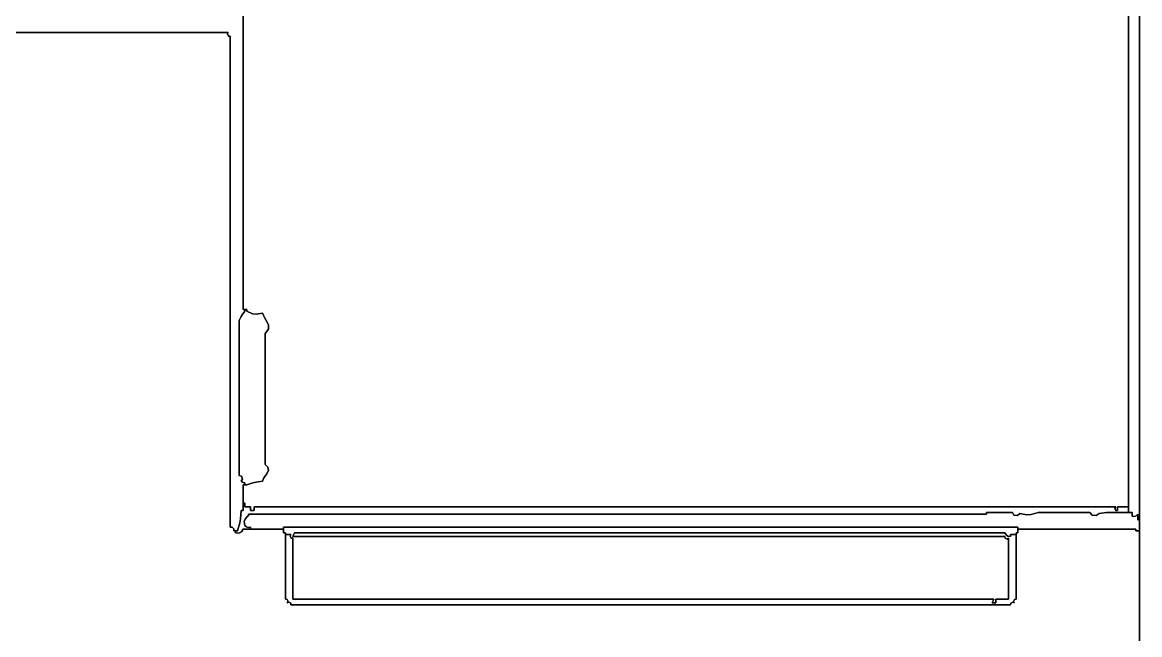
# Model space of a CAD drawing. Extents: x 0 to 5.85, y 0 to 5.4.
# Drawn here: x 3.832 to 5.851, y 2.57 to 3.676 of the extents above; entities that cross this region are included whole.
import ezdxf

# ---------------------------------------------------------------- set-up
doc = ezdxf.new("R2010")
doc.units = 0
doc.header["$LTSCALE"] = 0.40404
doc.layers.get('0').update_dxf_attribs({"linetype": 'CONTINUOUS'})

msp = doc.modelspace()

# ---------------------------------------------------------------- linework, layer by layer
for p, q in [((5.851498, 2.777378), (5.851498, 4.494484)), ((5.851498, 4.494484), (5.851498, 2.777378)), ((5.851498, 2.777378), (5.851498, 4.494484)), ((5.831493, 4.481147), (5.831493, 2.790714)), ((5.831493, 2.790714), (5.831493, 4.481147)), ((5.831493, 4.481147), (5.831493, 2.790714)), ((5.831493, 2.800717), (5.831493, 4.481147)), ((5.831493, 4.481147), (5.831493, 2.800717)), ((5.831493, 2.800717), (5.831493, 4.481147)), ((4.231083, 3.501563), (4.231083, 3.730955)), ((4.231083, 3.730955), (4.231083, 3.501563)), ((4.20441, 3.657603), (3.316182, 3.657603)), ((3.316182, 3.657603), (4.20441, 3.657603)), ((4.202886, 3.65504), (4.20441, 3.657603)), ((4.20441, 3.657603), (4.202886, 3.65504)), ((4.204779, 3.651254), (4.202886, 3.65504)), ((4.202886, 3.65504), (4.204779, 3.651254)), ((4.207744, 3.650935), (4.204779, 3.651254)), ((4.204779, 3.651254), (4.207744, 3.650935)), ((4.207744, 3.296177), (4.207744, 3.650935)), ((4.207744, 3.650935), (4.207744, 3.296177)), ((4.231083, 3.386867), (4.231083, 3.501563)), ((4.231083, 3.501563), (4.231083, 3.386867)), ((4.231083, 3.157475), (4.231083, 3.386867)), ((4.231083, 3.386867), (4.231083, 3.157475)), ((4.207744, 3.118798), (4.207744, 3.296177)), ((4.207744, 3.296177), (4.207744, 3.118798)), ((4.229837, 3.147856), (4.234417, 3.154141)), ((4.234417, 3.154141), (4.229837, 3.147856)), ((4.234417, 3.157475), (4.231083, 3.157475)), ((4.231083, 3.157475), (4.234417, 3.157475)), ((4.234417, 3.157475), (4.231083, 3.157475)), ((4.231083, 3.157475), (4.237752, 3.157475)), ((4.237752, 3.157475), (4.231083, 3.157475)), ((4.231083, 3.157475), (4.237752, 3.157475)), ((4.234417, 3.154141), (4.234417, 3.157475)), ((4.234417, 3.157475), (4.234417, 3.154141)), ((4.234417, 3.154141), (4.234417, 3.157475)), ((4.237752, 3.157475), (4.234417, 3.157475)), ((4.234417, 3.157475), (4.237752, 3.157475)), ((4.237752, 3.157475), (4.234417, 3.157475)), ((4.234417, 3.157475), (4.234417, 3.154141)), ((4.234417, 3.154141), (4.234417, 3.157475)), ((4.234417, 3.157475), (4.234417, 3.154141)), ((4.237752, 3.156141), (4.237752, 3.157475)), ((4.237752, 3.157475), (4.237752, 3.156141)), ((4.237752, 3.155474), (4.237752, 3.156141)), ((4.237752, 3.156141), (4.237752, 3.155474)), ((4.237752, 3.154141), (4.237752, 3.155474)), ((4.237752, 3.155474), (4.237752, 3.154141)), ((4.24826, 3.149685), (4.237752, 3.154141)), ((4.237752, 3.154141), (4.24826, 3.149685)), ((4.266092, 3.150807), (4.254836, 3.148912)), ((4.254836, 3.148912), (4.266092, 3.150807)), ((4.268759, 3.145472), (4.266092, 3.150807)), ((4.266092, 3.150807), (4.268759, 3.145472)), ((4.224415, 3.13747), (4.227804, 3.144469)), ((4.227804, 3.144469), (4.224415, 3.13747)), ((4.224415, 3.025441), (4.224415, 3.13747)), ((4.224415, 3.13747), (4.224415, 3.025441)), ((4.227804, 3.144469), (4.229837, 3.147856)), ((4.229837, 3.147856), (4.227804, 3.144469)), ((4.254836, 3.148912), (4.24826, 3.149685)), ((4.24826, 3.149685), (4.254836, 3.148912)), ((4.270093, 3.142805), (4.268759, 3.145472)), ((4.268759, 3.145472), (4.270093, 3.142805)), ((4.27276, 3.13747), (4.270093, 3.142805)), ((4.270093, 3.142805), (4.27276, 3.13747)), ((4.277431, 3.129359), (4.27276, 3.13747)), ((4.27276, 3.13747), (4.277431, 3.129359)), ((4.207744, 2.764041), (4.207744, 3.118798)), ((4.207744, 3.118798), (4.207744, 2.764041)), ((4.271093, 3.114131), (4.276869, 3.121495)), ((4.276869, 3.121495), (4.271093, 3.114131)), ((4.271093, 3.01944), (4.271093, 3.114131)), ((4.271093, 3.114131), (4.271093, 3.01944)), ((4.276869, 3.121495), (4.277431, 3.129359)), ((4.277431, 3.129359), (4.276869, 3.121495)), ((4.224415, 2.969427), (4.224415, 3.025441)), ((4.224415, 3.025441), (4.224415, 2.969427)), ((4.271093, 2.972094), (4.271093, 3.01944)), ((4.271093, 3.01944), (4.271093, 2.972094)), ((4.224415, 2.857398), (4.224415, 2.969427)), ((4.224415, 2.969427), (4.224415, 2.857398)), ((4.271093, 2.877403), (4.271093, 2.972094)), ((4.271093, 2.972094), (4.271093, 2.877403)), ((4.275923, 2.872615), (4.271093, 2.877403)), ((4.271093, 2.877403), (4.275923, 2.872615)), ((4.277044, 2.867009), (4.275923, 2.872615)), ((4.275923, 2.872615), (4.277044, 2.867009)), ((4.228378, 2.855956), (4.224415, 2.857398)), ((4.224415, 2.857398), (4.228378, 2.855956)), ((4.227749, 2.847396), (4.230054, 2.850927)), ((4.230054, 2.850927), (4.227749, 2.847396)), ((4.230105, 2.845567), (4.227749, 2.847396)), ((4.227749, 2.847396), (4.230105, 2.845567)), ((4.230054, 2.850927), (4.228378, 2.855956)), ((4.228378, 2.855956), (4.230054, 2.850927)), ((4.254618, 2.8454), (4.266092, 2.847396)), ((4.266092, 2.847396), (4.254618, 2.8454)), ((4.266092, 2.847396), (4.26894, 2.853005)), ((4.26894, 2.853005), (4.266092, 2.847396)), ((4.26894, 2.853005), (4.270633, 2.855714)), ((4.270633, 2.855714), (4.26894, 2.853005)), ((4.270633, 2.855714), (4.274428, 2.860732)), ((4.274428, 2.860732), (4.270633, 2.855714)), ((4.274428, 2.860732), (4.277044, 2.867009)), ((4.277044, 2.867009), (4.274428, 2.860732)), ((4.231541, 2.844849), (4.230105, 2.845567)), ((4.230105, 2.845567), (4.231541, 2.844849)), ((4.231083, 2.794049), (4.231083, 2.840727)), ((4.231083, 2.840727), (4.231083, 2.794049)), ((4.231083, 2.794049), (4.231083, 2.840727)), ((4.231083, 2.840727), (4.234417, 2.840727)), ((4.234417, 2.840727), (4.231083, 2.840727)), ((4.231083, 2.840727), (4.234417, 2.840727)), ((4.237752, 2.840727), (4.231083, 2.840727)), ((4.231083, 2.840727), (4.237752, 2.840727)), ((4.237752, 2.840727), (4.231083, 2.840727)), ((4.231083, 2.840727), (4.231083, 2.807385)), ((4.231083, 2.807385), (4.231083, 2.840727)), ((4.231083, 2.840727), (4.231083, 2.807385)), ((4.234417, 2.844061), (4.231541, 2.844849)), ((4.231541, 2.844849), (4.234417, 2.844061)), ((4.234417, 2.840727), (4.234417, 2.844061)), ((4.234417, 2.844061), (4.234417, 2.840727)), ((4.234417, 2.840727), (4.234417, 2.844061)), ((4.234417, 2.844061), (4.234417, 2.840727)), ((4.234417, 2.840727), (4.234417, 2.844061)), ((4.234417, 2.844061), (4.234417, 2.840727)), ((4.234417, 2.840727), (4.237752, 2.840727)), ((4.237752, 2.840727), (4.234417, 2.840727)), ((4.234417, 2.840727), (4.237752, 2.840727)), ((4.237752, 2.840727), (4.248911, 2.844058)), ((4.248911, 2.844058), (4.237752, 2.840727)), ((4.248911, 2.844058), (4.254618, 2.8454)), ((4.254618, 2.8454), (4.248911, 2.844058)), ((4.231083, 2.807385), (4.234417, 2.807385)), ((4.234417, 2.807385), (4.231083, 2.807385)), ((4.231083, 2.807385), (4.234417, 2.807385)), ((4.234417, 2.807385), (4.231083, 2.807385)), ((4.231083, 2.807385), (4.234417, 2.807385)), ((4.234417, 2.807385), (4.231083, 2.807385)), ((4.231083, 2.807385), (4.231083, 2.794049)), ((4.231083, 2.794049), (4.231083, 2.807385)), ((4.231083, 2.807385), (4.231083, 2.794049)), ((4.234417, 2.807385), (4.234417, 2.804718)), ((4.234417, 2.804718), (4.234417, 2.807385)), ((4.226441, 2.779195), (4.227749, 2.794049)), ((4.227749, 2.794049), (4.226441, 2.779195)), ((4.227749, 2.794049), (4.229083, 2.794049)), ((4.229083, 2.794049), (4.227749, 2.794049)), ((4.229083, 2.794049), (4.229749, 2.794049)), ((4.229749, 2.794049), (4.229083, 2.794049)), ((4.229749, 2.794049), (4.231083, 2.794049)), ((4.231083, 2.794049), (4.229749, 2.794049)), ((4.234417, 2.804718), (4.234417, 2.803384)), ((4.234417, 2.803384), (4.234417, 2.804718)), ((4.234417, 2.803384), (4.234417, 2.800717)), ((4.234417, 2.800717), (4.234417, 2.803384)), ((4.234417, 2.800717), (4.238418, 2.800717)), ((4.238418, 2.800717), (4.234417, 2.800717)), ((4.238418, 2.800717), (4.240419, 2.800717)), ((4.240419, 2.800717), (4.238418, 2.800717)), ((4.240419, 2.800717), (4.24442, 2.800717)), ((4.24442, 2.800717), (4.240419, 2.800717)), ((4.241288, 2.785903), (4.241086, 2.78738)), ((4.241086, 2.78738), (4.774556, 2.78738)), ((4.774556, 2.78738), (4.241086, 2.78738)), ((4.241086, 2.78738), (4.241288, 2.785903)), ((4.24442, 2.800717), (4.24442, 2.79805)), ((4.24442, 2.79805), (4.24442, 2.800717)), ((4.24442, 2.79805), (4.24442, 2.796716)), ((4.24442, 2.796716), (4.24442, 2.79805)), ((4.24442, 2.796716), (4.24442, 2.794049)), ((4.24442, 2.794049), (4.24442, 2.796716)), ((4.24442, 2.794049), (4.247087, 2.794049)), ((4.247087, 2.794049), (4.24442, 2.794049)), ((4.247087, 2.794049), (4.248421, 2.794049)), ((4.248421, 2.794049), (4.247087, 2.794049)), ((4.248421, 2.794049), (4.251088, 2.794049)), ((4.251088, 2.794049), (4.248421, 2.794049)), ((4.251088, 2.79805), (4.251088, 2.800717)), ((4.251088, 2.800717), (4.873914, 2.800717)), ((4.873914, 2.800717), (4.251088, 2.800717)), ((4.251088, 2.800717), (4.251088, 2.79805)), ((4.251088, 2.796716), (4.251088, 2.79805)), ((4.251088, 2.79805), (4.251088, 2.796716)), ((4.251088, 2.794049), (4.251088, 2.796716)), ((4.251088, 2.796716), (4.251088, 2.794049)), ((4.774556, 2.78738), (5.041291, 2.78738)), ((5.041291, 2.78738), (4.774556, 2.78738)), ((4.873914, 2.800717), (5.185327, 2.800717)), ((5.185327, 2.800717), (4.873914, 2.800717)), ((5.041291, 2.78738), (5.57476, 2.78738)), ((5.57476, 2.78738), (5.041291, 2.78738)), ((5.185327, 2.800717), (5.808154, 2.800717)), ((5.808154, 2.800717), (5.185327, 2.800717)), ((5.57476, 2.789381), (5.57476, 2.790714)), ((5.57476, 2.790714), (5.593432, 2.790714)), ((5.593432, 2.790714), (5.57476, 2.790714)), ((5.57476, 2.790714), (5.57476, 2.789381)), ((5.57476, 2.788714), (5.57476, 2.789381)), ((5.57476, 2.789381), (5.57476, 2.788714)), ((5.57476, 2.78738), (5.57476, 2.788714)), ((5.57476, 2.788714), (5.57476, 2.78738)), ((5.593432, 2.790714), (5.602768, 2.790714)), ((5.602768, 2.790714), (5.593432, 2.790714)), ((5.602768, 2.790714), (5.621439, 2.790714)), ((5.621439, 2.790714), (5.602768, 2.790714)), ((5.621439, 2.790714), (5.62412, 2.786054)), ((5.62412, 2.786054), (5.621439, 2.790714)), ((5.631031, 2.78519), (5.634776, 2.789047)), ((5.634776, 2.789047), (5.631031, 2.78519)), ((5.634776, 2.789047), (5.647888, 2.786522)), ((5.647888, 2.786522), (5.634776, 2.789047)), ((5.647888, 2.786522), (5.655322, 2.786894)), ((5.655322, 2.786894), (5.647888, 2.786522)), ((5.655322, 2.786894), (5.668118, 2.790714)), ((5.668118, 2.790714), (5.655322, 2.786894)), ((5.668118, 2.790714), (5.705461, 2.790714)), ((5.705461, 2.790714), (5.668118, 2.790714)), ((5.705461, 2.790714), (5.724132, 2.790714)), ((5.724132, 2.790714), (5.705461, 2.790714)), ((5.724132, 2.790714), (5.761475, 2.790714)), ((5.761475, 2.790714), (5.724132, 2.790714)), ((5.761475, 2.790714), (5.765816, 2.785608)), ((5.765816, 2.785608), (5.761475, 2.790714)), ((5.77288, 2.784902), (5.778146, 2.789047)), ((5.778146, 2.789047), (5.77288, 2.784902)), ((5.778146, 2.789047), (5.791437, 2.790332)), ((5.791437, 2.790332), (5.778146, 2.789047)), ((5.791437, 2.790332), (5.798134, 2.790667)), ((5.798134, 2.790667), (5.791437, 2.790332)), ((5.798134, 2.790667), (5.811488, 2.790714)), ((5.811488, 2.790714), (5.798134, 2.790667)), ((5.808154, 2.800717), (5.80663, 2.798154)), ((5.80663, 2.798154), (5.808154, 2.800717)), ((5.80663, 2.798154), (5.808523, 2.794368)), ((5.808523, 2.794368), (5.80663, 2.798154)), ((5.808523, 2.794368), (5.811488, 2.794049)), ((5.811488, 2.794049), (5.808523, 2.794368)), ((5.811488, 2.800717), (5.831493, 2.800717)), ((5.831493, 2.800717), (5.811488, 2.800717)), ((5.811488, 2.800717), (5.831493, 2.800717)), ((5.811488, 2.79805), (5.811488, 2.800717)), ((5.831493, 2.800717), (5.811488, 2.800717)), ((5.811488, 2.800717), (5.831493, 2.800717)), ((5.831493, 2.800717), (5.811488, 2.800717)), ((5.811488, 2.800717), (5.811488, 2.79805)), ((5.811488, 2.796716), (5.811488, 2.79805)), ((5.811488, 2.79805), (5.811488, 2.796716)), ((5.811488, 2.794049), (5.811488, 2.796716)), ((5.811488, 2.796716), (5.811488, 2.794049)), ((5.811488, 2.790714), (5.831493, 2.790714)), ((5.831493, 2.790714), (5.811488, 2.790714)), ((5.811488, 2.790714), (5.831493, 2.790714)), ((5.838161, 2.790714), (5.811488, 2.790714)), ((5.811488, 2.790714), (5.838161, 2.790714)), ((5.838161, 2.790714), (5.811488, 2.790714)), ((5.831493, 2.790714), (5.831493, 2.800717)), ((5.831493, 2.800717), (5.831493, 2.790714)), ((5.831493, 2.790714), (5.831493, 2.800717)), ((5.831493, 2.790714), (5.838161, 2.790714)), ((5.838161, 2.790714), (5.831493, 2.790714)), ((5.831493, 2.790714), (5.838161, 2.790714)), ((5.838161, 2.790714), (5.838161, 2.788047)), ((5.838161, 2.788047), (5.838161, 2.790714)), ((5.838161, 2.788047), (5.838161, 2.786713)), ((5.838161, 2.786713), (5.838161, 2.788047)), ((5.838161, 2.786713), (5.838161, 2.784046)), ((5.838161, 2.784046), (5.838161, 2.786713)), ((5.845097, 2.784485), (5.848164, 2.78738)), ((5.848164, 2.78738), (5.845097, 2.784485)), ((5.848164, 2.78738), (5.848164, 2.783379)), ((5.848164, 2.783379), (5.848164, 2.78738)), ((4.221081, 2.757373), (4.225084, 2.771736)), ((4.225084, 2.771736), (4.221081, 2.757373)), ((4.225084, 2.771736), (4.226441, 2.779195)), ((4.226441, 2.779195), (4.225084, 2.771736)), ((4.233467, 2.774272), (4.234829, 2.778812)), ((4.234829, 2.778812), (4.233467, 2.774272)), ((4.234417, 2.767375), (4.233467, 2.774272)), ((4.233467, 2.774272), (4.234417, 2.767375)), ((4.237484, 2.76448), (4.234417, 2.767375)), ((4.234417, 2.767375), (4.237484, 2.76448)), ((4.234829, 2.778812), (4.239419, 2.784046)), ((4.239419, 2.784046), (4.234829, 2.778812)), ((4.239419, 2.784046), (4.240722, 2.78477)), ((4.240722, 2.78477), (4.239419, 2.784046)), ((4.240722, 2.78477), (4.241288, 2.785903)), ((4.241288, 2.785903), (4.240722, 2.78477)), ((5.62412, 2.786054), (5.631031, 2.78519)), ((5.631031, 2.78519), (5.62412, 2.786054)), ((5.765816, 2.785608), (5.77288, 2.784902)), ((5.77288, 2.784902), (5.765816, 2.785608)), ((5.838161, 2.784046), (5.842352, 2.78357)), ((5.842352, 2.78357), (5.838161, 2.784046)), ((5.842352, 2.78357), (5.845097, 2.784485)), ((5.845097, 2.784485), (5.842352, 2.78357)), ((5.848164, 2.783379), (5.848164, 2.781379)), ((5.848164, 2.781379), (5.848164, 2.783379)), ((5.848164, 2.781379), (5.848164, 2.777378)), ((5.848164, 2.777378), (5.848164, 2.781379)), ((5.848164, 2.777378), (5.851498, 2.777378)), ((5.851498, 2.777378), (5.848164, 2.777378)), ((5.848164, 2.777378), (5.851498, 2.777378)), ((5.851498, 2.777378), (5.848164, 2.777378)), ((5.848164, 2.777378), (5.851498, 2.777378)), ((5.851498, 2.777378), (5.848164, 2.777378)), ((5.851498, 2.757373), (5.851498, 2.777378)), ((5.851498, 2.777378), (5.851498, 2.757373)), ((5.851498, 2.757373), (5.851498, 2.777378)), ((4.211514, 2.763907), (4.207744, 2.764041)), ((4.207744, 2.764041), (4.211514, 2.763907)), ((4.214279, 2.761142), (4.211514, 2.763907)), ((4.211514, 2.763907), (4.214279, 2.761142)), ((4.214412, 2.757373), (4.214279, 2.761142)), ((4.214279, 2.761142), (4.214412, 2.757373)), ((4.217746, 2.757373), (4.214412, 2.757373)), ((4.214412, 2.757373), (4.217746, 2.757373)), ((4.217746, 2.757373), (4.214412, 2.757373)), ((4.214412, 2.757373), (4.221081, 2.757373)), ((4.221081, 2.757373), (4.214412, 2.757373)), ((4.214412, 2.757373), (4.221081, 2.757373)), ((4.217746, 2.754038), (4.217746, 2.757373)), ((4.217746, 2.757373), (4.217746, 2.754038)), ((4.217746, 2.754038), (4.217746, 2.757373)), ((4.221081, 2.757373), (4.217746, 2.757373)), ((4.217746, 2.757373), (4.221081, 2.757373)), ((4.221081, 2.757373), (4.217746, 2.757373)), ((4.217746, 2.757373), (4.217746, 2.754038)), ((4.217746, 2.754038), (4.217746, 2.757373)), ((4.217746, 2.757373), (4.217746, 2.754038)), ((4.223655, 2.753228), (4.217746, 2.754038)), ((4.217746, 2.754038), (4.223655, 2.753228)), ((4.228186, 2.755493), (4.223655, 2.753228)), ((4.223655, 2.753228), (4.228186, 2.755493)), ((4.231083, 2.760707), (4.228186, 2.755493)), ((4.228186, 2.755493), (4.231083, 2.760707)), ((4.304435, 2.760707), (4.231083, 2.760707)), ((4.231083, 2.760707), (4.304435, 2.760707)), ((4.304435, 2.760707), (4.231083, 2.760707)), ((4.231083, 2.760707), (4.24442, 2.760707)), ((4.24442, 2.760707), (4.231083, 2.760707)), ((4.231083, 2.760707), (4.24442, 2.760707)), ((4.240229, 2.763565), (4.237484, 2.76448)), ((4.237484, 2.76448), (4.240229, 2.763565)), ((4.24442, 2.764041), (4.240229, 2.763565)), ((4.240229, 2.763565), (4.24442, 2.764041)), ((4.24442, 2.760707), (4.24442, 2.764041)), ((4.24442, 2.764041), (4.24442, 2.760707)), ((4.24442, 2.760707), (4.24442, 2.764041)), ((4.24442, 2.764041), (4.24442, 2.760707)), ((4.24442, 2.760707), (4.24442, 2.764041)), ((4.24442, 2.764041), (4.24442, 2.760707)), ((4.24442, 2.760707), (4.304435, 2.760707)), ((4.304435, 2.760707), (4.24442, 2.760707)), ((4.24442, 2.760707), (4.304435, 2.760707)), ((4.304435, 2.760707), (4.304435, 2.764041)), ((4.304435, 2.764041), (4.304435, 2.760707)), ((4.304435, 2.760707), (4.304435, 2.764041)), ((4.304435, 2.764041), (4.835238, 2.764041)), ((4.835238, 2.764041), (4.304435, 2.764041)), ((4.304435, 2.764041), (4.304435, 2.754038)), ((4.304435, 2.754038), (4.304435, 2.764041)), ((4.304435, 2.764041), (4.304435, 2.754038)), ((4.304435, 2.754038), (4.304435, 2.760707)), ((4.304435, 2.760707), (4.304435, 2.754038)), ((4.304435, 2.754038), (4.304435, 2.760707)), ((4.305769, 2.754038), (4.304435, 2.754038)), ((4.304435, 2.754038), (4.305769, 2.754038)), ((4.306436, 2.754038), (4.305769, 2.754038)), ((4.305769, 2.754038), (4.306436, 2.754038)), ((4.307769, 2.754038), (4.306436, 2.754038)), ((4.306436, 2.754038), (4.307769, 2.754038)), ((4.307769, 2.634008), (4.307769, 2.754038)), ((4.307769, 2.754038), (4.307769, 2.634008)), ((4.307769, 2.634008), (4.307769, 2.754038)), ((4.307769, 2.754038), (4.307769, 2.750704)), ((4.307769, 2.750704), (4.307769, 2.754038)), ((4.307769, 2.754038), (4.307769, 2.750704)), ((4.307769, 2.750704), (4.317772, 2.750704)), ((4.317772, 2.750704), (4.307769, 2.750704)), ((4.307769, 2.750704), (4.317772, 2.750704)), ((4.317772, 2.750704), (4.307769, 2.750704)), ((4.307769, 2.750704), (4.317772, 2.750704)), ((4.317772, 2.750704), (4.307769, 2.750704)), ((4.307769, 2.750704), (4.307769, 2.634008)), ((4.307769, 2.634008), (4.307769, 2.750704)), ((4.307769, 2.750704), (4.307769, 2.634008)), ((4.317772, 2.750704), (4.316248, 2.748141)), ((4.316248, 2.748141), (4.317772, 2.750704)), ((4.316248, 2.748141), (4.318141, 2.744355)), ((4.318141, 2.744355), (4.316248, 2.748141)), ((4.321106, 2.74737), (4.32244, 2.750037)), ((4.32244, 2.750037), (4.321106, 2.74737)), ((4.835905, 2.74737), (4.321106, 2.74737)), ((4.321106, 2.74737), (4.835905, 2.74737)), ((4.32244, 2.750037), (4.323107, 2.751371)), ((4.323107, 2.751371), (4.32244, 2.750037)), ((4.323107, 2.751371), (4.32444, 2.754038)), ((4.32444, 2.754038), (4.323107, 2.751371)), ((4.32444, 2.754038), (4.837905, 2.754038)), ((4.837905, 2.754038), (4.32444, 2.754038)), ((4.835238, 2.764041), (5.100639, 2.764041)), ((5.100639, 2.764041), (4.835238, 2.764041)), ((5.093304, 2.74737), (4.835905, 2.74737)), ((4.835905, 2.74737), (5.093304, 2.74737)), ((4.837905, 2.754038), (5.094638, 2.754038)), ((5.094638, 2.754038), (4.837905, 2.754038)), ((5.608102, 2.74737), (5.093304, 2.74737)), ((5.093304, 2.74737), (5.608102, 2.74737)), ((5.094638, 2.754038), (5.608102, 2.754038)), ((5.608102, 2.754038), (5.094638, 2.754038)), ((5.100639, 2.764041), (5.631442, 2.764041)), ((5.631442, 2.764041), (5.100639, 2.764041)), ((5.608102, 2.754038), (5.610603, 2.749931)), ((5.610603, 2.749931), (5.608102, 2.754038)), ((5.608421, 2.744405), (5.608102, 2.74737)), ((5.608102, 2.74737), (5.608421, 2.744405)), ((5.610603, 2.749931), (5.613352, 2.748099)), ((5.613352, 2.748099), (5.610603, 2.749931)), ((5.613352, 2.748099), (5.618105, 2.74737)), ((5.618105, 2.74737), (5.613352, 2.748099)), ((5.618105, 2.750704), (5.628107, 2.750704)), ((5.628107, 2.750704), (5.618105, 2.750704)), ((5.618105, 2.750704), (5.628107, 2.750704)), ((5.618105, 2.749371), (5.618105, 2.750704)), ((5.628107, 2.750704), (5.618105, 2.750704)), ((5.618105, 2.750704), (5.628107, 2.750704)), ((5.628107, 2.750704), (5.618105, 2.750704)), ((5.618105, 2.750704), (5.618105, 2.749371)), ((5.618105, 2.748704), (5.618105, 2.749371)), ((5.618105, 2.749371), (5.618105, 2.748704)), ((5.618105, 2.74737), (5.618105, 2.748704)), ((5.618105, 2.748704), (5.618105, 2.74737)), ((5.629441, 2.754038), (5.628107, 2.754038)), ((5.628107, 2.754038), (5.628107, 2.634008)), ((5.628107, 2.634008), (5.628107, 2.754038)), ((5.628107, 2.754038), (5.628107, 2.634008)), ((5.628107, 2.750704), (5.628107, 2.754038)), ((5.628107, 2.754038), (5.628107, 2.750704)), ((5.628107, 2.750704), (5.628107, 2.754038)), ((5.628107, 2.754038), (5.629441, 2.754038)), ((5.628107, 2.634008), (5.628107, 2.750704)), ((5.628107, 2.750704), (5.628107, 2.634008)), ((5.628107, 2.634008), (5.628107, 2.750704)), ((5.630108, 2.754038), (5.629441, 2.754038)), ((5.629441, 2.754038), (5.630108, 2.754038)), ((5.631442, 2.754038), (5.630108, 2.754038)), ((5.630108, 2.754038), (5.631442, 2.754038)), ((5.631442, 2.764041), (5.631442, 2.760707)), ((5.631442, 2.760707), (5.631442, 2.764041)), ((5.631442, 2.764041), (5.631442, 2.760707)), ((5.631442, 2.754038), (5.631442, 2.764041)), ((5.631442, 2.764041), (5.631442, 2.754038)), ((5.631442, 2.754038), (5.631442, 2.764041)), ((5.84483, 2.760707), (5.631442, 2.760707)), ((5.631442, 2.760707), (5.84483, 2.760707)), ((5.84483, 2.760707), (5.631442, 2.760707)), ((5.631442, 2.760707), (5.631442, 2.754038)), ((5.631442, 2.754038), (5.631442, 2.760707)), ((5.631442, 2.760707), (5.631442, 2.754038)), ((5.631442, 2.760707), (5.84483, 2.760707)), ((5.84483, 2.760707), (5.631442, 2.760707)), ((5.631442, 2.760707), (5.84483, 2.760707)), ((5.84483, 2.759373), (5.84483, 2.760707)), ((5.84483, 2.760707), (5.84483, 2.759373)), ((5.84483, 2.758706), (5.84483, 2.759373)), ((5.84483, 2.759373), (5.84483, 2.758706)), ((5.84483, 2.757373), (5.84483, 2.758706)), ((5.84483, 2.758706), (5.84483, 2.757373)), ((5.851498, 2.757373), (5.84483, 2.757373)), ((5.84483, 2.757373), (5.851498, 2.757373)), ((5.851498, 2.757373), (5.84483, 2.757373)), ((5.84483, 2.757373), (5.851498, 2.757373)), ((5.851498, 2.757373), (5.84483, 2.757373)), ((5.84483, 2.757373), (5.851498, 2.757373)), ((5.851498, 2.413951), (5.851498, 2.757373)), ((5.851498, 2.757373), (5.851498, 2.413951)), ((5.851498, 2.413951), (5.851498, 2.757373)), ((4.318141, 2.744355), (4.321106, 2.744036)), ((4.321106, 2.744036), (4.318141, 2.744355)), ((4.321106, 2.744036), (4.321106, 2.700025)), ((4.321106, 2.700025), (4.321106, 2.744036)), ((5.612207, 2.742512), (5.608421, 2.744405)), ((5.608421, 2.744405), (5.612207, 2.742512)), ((5.614771, 2.744036), (5.612207, 2.742512)), ((5.612207, 2.742512), (5.614771, 2.744036)), ((5.614771, 2.700025), (5.614771, 2.744036)), ((5.614771, 2.744036), (5.614771, 2.700025)), ((4.321106, 2.700025), (4.321106, 2.678019)), ((4.321106, 2.678019), (4.321106, 2.700025)), ((5.614771, 2.678019), (5.614771, 2.700025)), ((5.614771, 2.700025), (5.614771, 2.678019)), ((4.321106, 2.678019), (4.321106, 2.634008)), ((4.321106, 2.634008), (4.321106, 2.678019)), ((5.614771, 2.634008), (5.614771, 2.678019)), ((5.614771, 2.678019), (5.614771, 2.634008)), ((4.310735, 2.633689), (4.307769, 2.634008)), ((4.307769, 2.634008), (4.310735, 2.633689)), ((4.312628, 2.629903), (4.310735, 2.633689)), ((4.310735, 2.633689), (4.312628, 2.629903)), ((4.311104, 2.627339), (4.312628, 2.629903)), ((4.312628, 2.629903), (4.311104, 2.627339)), ((4.313667, 2.628863), (4.311104, 2.627339)), ((4.311104, 2.627339), (4.313667, 2.628863)), ((4.317453, 2.62697), (4.313667, 2.628863)), ((4.313667, 2.628863), (4.317453, 2.62697)), ((4.317772, 2.624005), (4.317453, 2.62697)), ((4.317453, 2.62697), (4.317772, 2.624005)), ((4.321106, 2.634008), (4.827903, 2.634008)), ((4.827903, 2.634008), (4.321106, 2.634008)), ((4.827903, 2.634008), (5.081301, 2.634008)), ((5.081301, 2.634008), (4.827903, 2.634008)), ((5.081301, 2.634008), (5.588097, 2.634008)), ((5.588097, 2.634008), (5.081301, 2.634008)), ((5.586097, 2.630007), (5.584763, 2.627339)), ((5.584763, 2.627339), (5.586097, 2.630007)), ((5.584763, 2.627339), (5.58743, 2.627339)), ((5.58743, 2.627339), (5.584763, 2.627339)), ((5.586764, 2.63134), (5.586097, 2.630007)), ((5.586097, 2.630007), (5.586764, 2.63134)), ((5.588097, 2.634008), (5.586764, 2.63134)), ((5.586764, 2.63134), (5.588097, 2.634008)), ((5.58743, 2.627339), (5.588764, 2.627339)), ((5.588764, 2.627339), (5.58743, 2.627339)), ((5.588764, 2.627339), (5.591431, 2.627339)), ((5.591431, 2.627339), (5.588764, 2.627339)), ((5.591431, 2.63134), (5.591431, 2.634008)), ((5.591431, 2.634008), (5.600767, 2.634008)), ((5.600767, 2.634008), (5.591431, 2.634008)), ((5.591431, 2.634008), (5.591431, 2.63134)), ((5.591431, 2.630007), (5.591431, 2.63134)), ((5.591431, 2.63134), (5.591431, 2.630007)), ((5.591431, 2.627339), (5.591431, 2.630007)), ((5.591431, 2.630007), (5.591431, 2.627339)), ((5.600767, 2.634008), (5.605435, 2.634008)), ((5.605435, 2.634008), (5.600767, 2.634008)), ((5.605435, 2.634008), (5.614771, 2.634008)), ((5.614771, 2.634008), (5.605435, 2.634008)), ((5.618424, 2.62697), (5.618105, 2.624005)), ((5.618105, 2.624005), (5.618424, 2.62697)), ((5.62221, 2.628863), (5.618424, 2.62697)), ((5.618424, 2.62697), (5.62221, 2.628863)), ((5.624773, 2.627339), (5.62221, 2.628863)), ((5.62221, 2.628863), (5.624773, 2.627339)), ((5.625142, 2.633689), (5.623249, 2.629903)), ((5.623249, 2.629903), (5.625142, 2.633689)), ((5.623249, 2.629903), (5.624773, 2.627339)), ((5.624773, 2.627339), (5.623249, 2.629903)), ((5.628107, 2.634008), (5.625142, 2.633689)), ((5.625142, 2.633689), (5.628107, 2.634008)), ((4.837905, 2.624005), (4.317772, 2.624005)), ((4.317772, 2.624005), (4.837905, 2.624005)), ((5.097972, 2.624005), (4.837905, 2.624005)), ((4.837905, 2.624005), (5.097972, 2.624005)), ((5.618105, 2.624005), (5.097972, 2.624005)), ((5.097972, 2.624005), (5.618105, 2.624005))]:
    msp.add_line(p, q)

doc.saveas('drawing.dxf')
